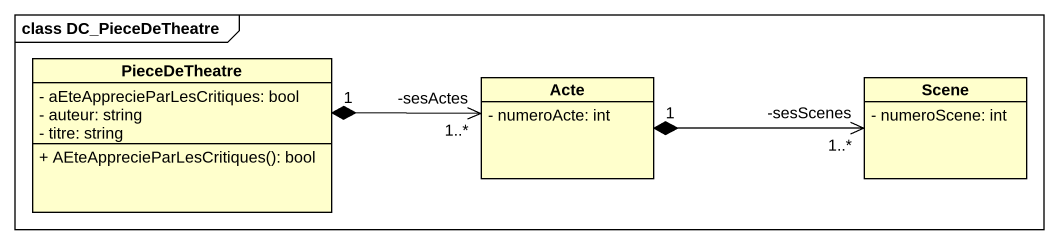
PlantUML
@startuml
mainframe class DC_PieceDeTheatre
hide circle
hide empty members
skinparam classAttributeIconSize 0
class PieceDeTheatre {
  - aEteApprecieParLesCritiques: bool
  - auteur: string
  - titre: string
  + AEteApprecieParLesCritiques(): bool
}
class Acte {
  - numeroActe: int
}
class Scene {
  - numeroScene: int
}
Acte "-sesActes\n1..*" <-left-* "1" PieceDeTheatre
Scene "-sesScenes\n1..*" <-left-* "1" Acte
@enduml
